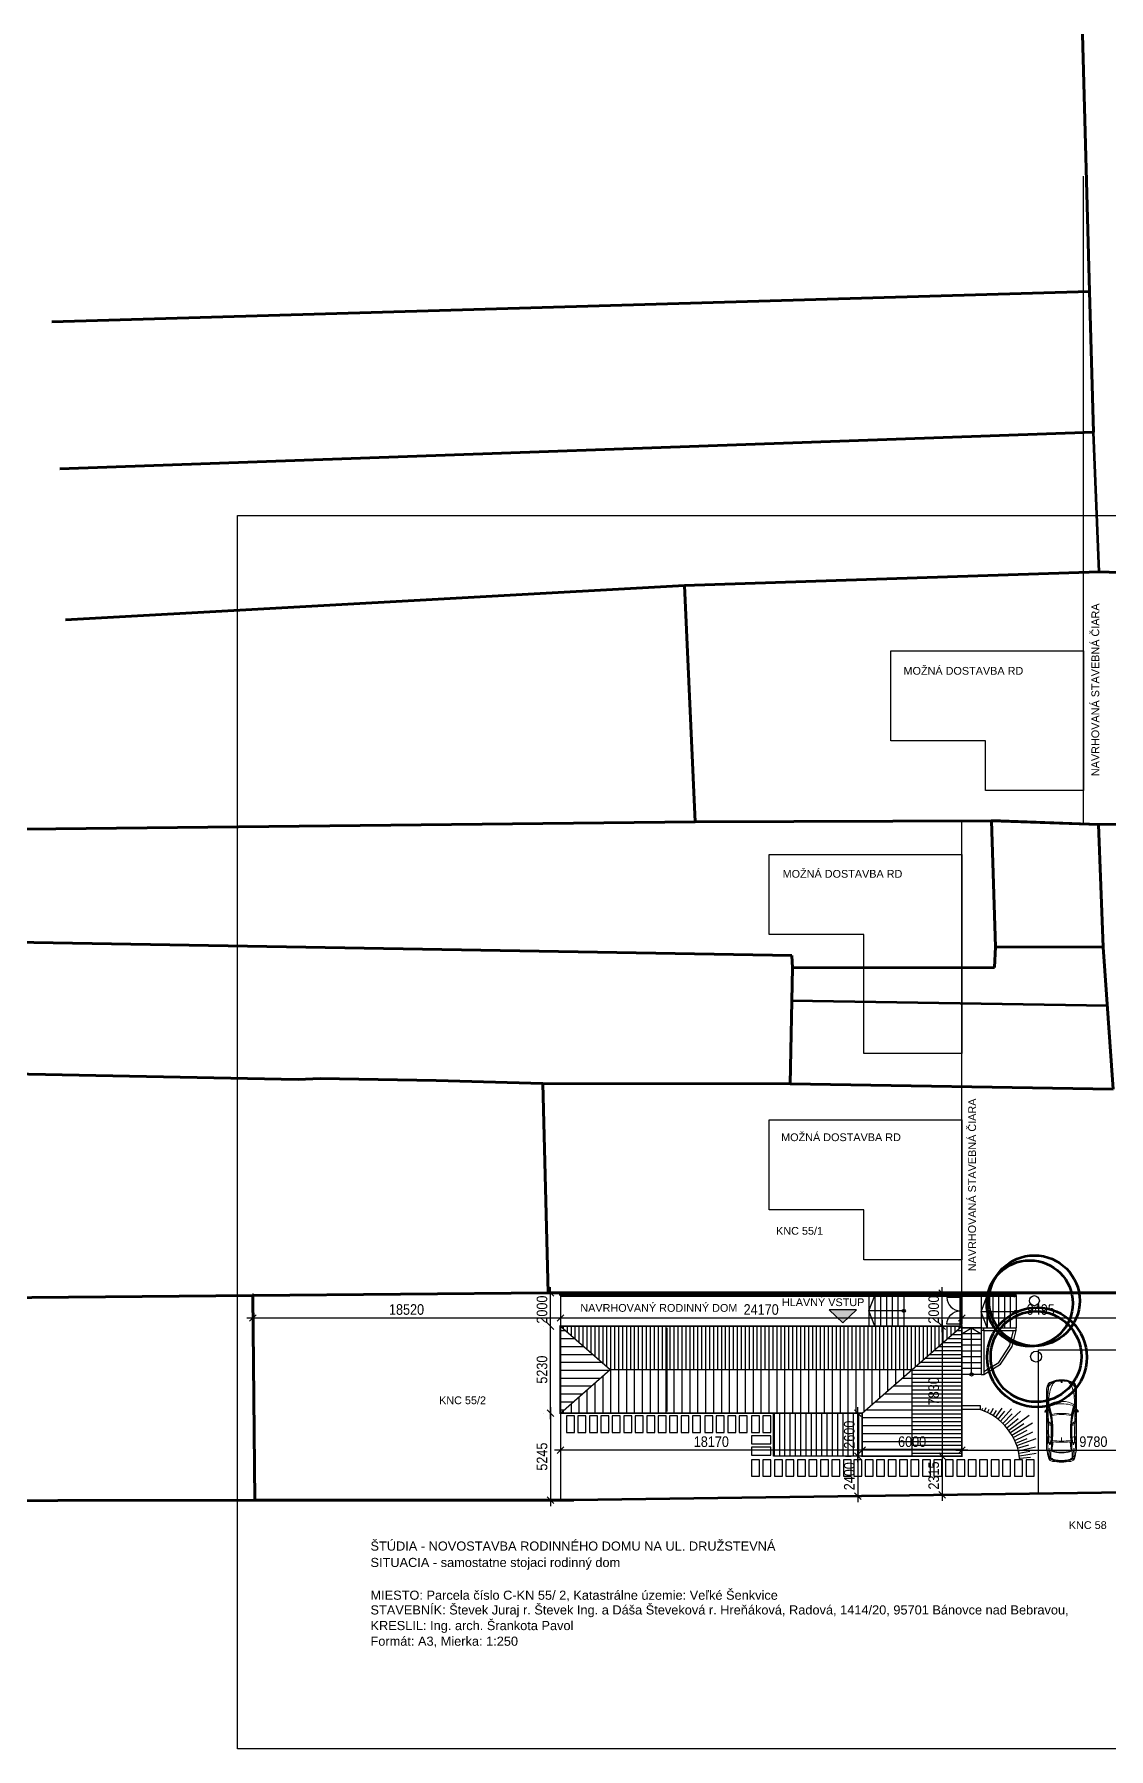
# Model space of a CAD drawing. Header units: millimetres. Extents: x 465413 to 965836, y 2516576 to 3795663.
# Drawn here: x 829211 to 893880, y 2516576 to 2619787 of the extents above; entities that cross this region are included whole.
import ezdxf
from ezdxf.lldxf.tags import DXFTag

# ---------------------------------------------------------------- set-up
doc = ezdxf.new("R2010")
doc.units = ezdxf.units.MM
for name, color, linetype in [('KOTY', 96, 'Continuous'), ('MUR-POH', 64, 'Continuous'), ('MUR_REZ', 3, 'Continuous'), ('TXT_50_MIESTN', 7, 'Continuous')]:
    doc.layers.add(name, color=color, linetype=linetype)
doc.layers.add('P', color=250, linetype='Continuous', lineweight=100)
doc.layers.add('Srafy', color=8, linetype='Continuous', lineweight=5)
doc.styles.add('ARIAL', font='arial.ttf', dxfattribs={"height": 250})
doc.styles.add('ROMANS', font='arial.ttf', dxfattribs={"width": 0.85})
tags = doc.linetypes.add('DASHED', pattern=[0.75, 0.5, -0.25]).pattern_tags.tags
tags[6:7] = [DXFTag(74, 4), DXFTag(75, 0), DXFTag(340, '0'), DXFTag(46, 1.0), DXFTag(50, 0.0), DXFTag(44, 0.0), DXFTag(45, 0.0)]
tags[4:5] = [DXFTag(74, 4), DXFTag(75, 0), DXFTag(340, '0'), DXFTag(46, 1.0), DXFTag(50, 0.0), DXFTag(44, 0.0), DXFTag(45, 0.0)]
doc.dimstyles.new('PAJO1-studia', dxfattribs={"dimtxt": 160, "dimasz": 100, "dimexe": 100, "dimexo": 250, "dimgap": 45, "dimtad": 1, "dimdec": 0, "dimrnd": 5, "dimtxsty": 'ROMANS', "dimblk": 'OBLIQUE', "dimcen": 200, "dimdle": 90, "dimadec": 0, "dimazin": 0, "dimtfac": 1, "dimtdec": 0, "dimtmove": 1, "dimatfit": 3, "dimfxl": 1, "dimarcsym": 0})

# ---------------------------------------------------------------- blocks, each defined once
blk = doc.blocks.new('bmw plan')
at = {"layer": 'Srafy'}
h = blk.add_hatch(dxfattribs=at)
h.set_pattern_fill('ANSI31', color=256, scale=5, angle=135, style=0)
h.set_pattern_definition([(180, (909113.534, 2991635.811), (-3e-15, 15.875), [])])
h.paths.add_polyline_path([(916262, 2989517), (916301, 2989810, 0.4577767), (916282, 2989831, 0.0232995), (916262, 2989788, 0.0473252), (916229, 2989472, 0.2667401)])
h = blk.add_hatch(dxfattribs=at)
h.set_pattern_fill('ANSI31', color=256, scale=5, angle=135, style=0)
h.set_pattern_definition([(180, (909113.534, 2987276.192), (-3e-15, -15.875), [])])
h.paths.add_polyline_path([(916301, 2989102), (916262, 2989395, 0.2667401), (916229, 2989440, 0.0473252), (916262, 2989124, 0.0232995), (916282, 2989081, 0.4577767)])
h = blk.add_hatch(color=256, dxfattribs=at)
h.paths.add_polyline_path([(916361, 2989426), (916361, 2989456), (916331, 2989456, 0.4142136)])
h.paths.add_polyline_path([(916391, 2989456, 0.4142136), (916361, 2989486), (916361, 2989456)])
for p, q in [((918750, 2990248), (918881, 2990076)), ((918980, 2990077), (918940, 2990245)), ((919647, 2990233), (919686, 2990083)), ((919664, 2990233), (919703, 2990084)), ((920851, 2990270), (920871, 2990229)), ((916327, 2989456), (916395, 2989456)), ((916361, 2989490), (916361, 2989422)), ((919894, 2989456), (919716, 2989456)), ((918750, 2988664), (918881, 2988836)), ((918980, 2988835), (918940, 2988667)), ((919647, 2988679), (919686, 2988829)), ((919664, 2988679), (919703, 2988828)), ((920851, 2988642), (920871, 2988683))]:
    blk.add_line(p, q, dxfattribs=at)
at = {"layer": 'Srafy', "flags": 128}
for points in [[(916777, 2990359, 0.1084175), (916484, 2990274, 0.1823754), (916398, 2990175), (916262, 2989788, 0.0497867), (916229, 2989456, 3.4044996)], [(916262, 2989788, -0.0856694), (916357, 2989934, 0.0389013), (916446, 2990046, -0.07753), (916573, 2990183, -0.1625173), (916753, 2990248), (917469, 2990297, -0.1732024), (917658, 2990244), (917720, 2990199)], [(916289, 2989842, 0.3477222), (916316, 2989844, -0.0145011), (916428, 2989939, -0.0751975), (916646, 2990066, -0.051161), (917088, 2990191, -0.039104), (917534, 2990233), (917756, 2990242, -0.0931964), (917803, 2990235, 14.044846)], [(916324, 2989895), (916412, 2990106, 0.0783984), (916420, 2990139, -0.1209831), (916436, 2990184, -0.1654972), (916535, 2990264, -0.0768534), (916666, 2990290, -0.8195791), (916673, 2990263, 0.12078), (916552, 2990166, -8.7351121)], [(916419, 2990008), (916537, 2990193, -0.1244726), (916666, 2990290, -4.6057459)], [(916677, 2990266, -0.0359361), (917226, 2990318)], [(917546, 2989456), (917546, 2989521, -0.1637013), (917720, 2990199, -0.3762555), (917756, 2990209), (918388, 2990052, 0.06399), (918316, 2989456, -3.405281)], [(917690, 2989456), (917690, 2989600, -0.0725805), (917762, 2990097, -0.231108), (917816, 2990155, -0.1448247), (917886, 2990161), (918292, 2990055, -0.3460639), (918318, 2990020, 0.0568637), (918253, 2989456, -4.9586446)], [(917885, 2990251, -0.0761532), (917843, 2990247, 0.1628771), (917803, 2990235, -12.3982112)], [(917803, 2990235), (918401, 2990089, 0.0364588), (918695, 2990040, 0.0307228), (919390, 2990017, 0.0211518), (920517, 2990097, 5.7944237)], [(917843, 2990247), (918433, 2990114, 0.0646705), (918937, 2990067, 4.6181801)], [(917845, 2990256), (918436, 2990124, 0.0575261), (918881, 2990076, 0.0575261)], [(918036, 2990300), (918064, 2990289, 0.3491805), (918080, 2990294), (918181, 2990449, 0.4960996), (918176, 2990463, 0.2813058), (918092, 2990452), (917970, 2990305, -0.1595993), (917885, 2990251, -8.8265121)], [(918036, 2990300), (918010, 2990308, 0.2450594), (917992, 2990305, -4.8551066)], [(918168, 2990428, 0.4393726), (918102, 2990417), (918010, 2990308)], [(918036, 2990300, 0.7783985), (918036, 2990272, -0.2667802), (918106, 2990204, -11.6272233)], [(918108, 2990337), (918140, 2990337, -0.0041659), (918538, 2990343, -0.0041659)], [(920517, 2990097), (920003, 2990029, -0.0151443), (919717, 2989999, -0.0205245), (919200, 2989984, -0.0367325), (918388, 2990052, -3.2197201)], [(918537, 2990342, -0.1234136), (918605, 2990359), (918677, 2990362, -0.1690522), (918758, 2990342, -8.110958)], [(918758, 2990342, -0.2995218), (918701, 2990302, -0.0242278), (918603, 2990305, -0.2289998), (918537, 2990342, -2.4521238)], [(918720, 2990359), (920405, 2990359, -0.0910083), (920563, 2990330, 0.0636528), (920707, 2990295, -0.0679922), (920990, 2990225, -0.1138313), (921063, 2990174, -0.1461316), (921142, 2990008, -0.0306207), (921195, 2989456)], [(918757, 2990343, -0.0092871), (919645, 2990322)], [(918794, 2990359), (918810, 2990342, -0.2368775), (918836, 2990261), (918937, 2990067), (919539, 2990067, 0.0673239), (920051, 2990137, 0.6143941), (920064, 2990202), (920015, 2990239, -0.1287552), (919971, 2990306, 0.2601257), (919963, 2990313, -0.0041719), (919878, 2990359, -4.4057074)], [(918980, 2990077), (919539, 2990077, 0.0642636), (920026, 2990140, 0.0642636)], [(919645, 2990322, -0.1234136), (919713, 2990336), (919785, 2990336, -0.1690522), (919865, 2990312, -8.110958)], [(919865, 2990312, -0.2995218), (919806, 2990275, -0.0242278), (919708, 2990282, -0.2289998), (919645, 2990322, -2.4521238)], [(920115, 2990190, -0.5954483), (920100, 2990133, -0.0410097), (919666, 2990063, 43.3020124)], [(919865, 2990312, -0.0043783), (920283, 2990287, -0.0149317), (920871, 2990229, -0.1973432), (921003, 2990154), (921072, 2989977), (920986, 2990099, 0.2032777), (920835, 2990193, -0.3064395), (920785, 2990240)], [(919882, 2990014, -0.0380497), (919929, 2989456, -12.0035671)], [(920587, 2989456), (920587, 2989485, 0.0683336), (920518, 2989987, 0.3658259), (920460, 2990026, 0.0035306), (920009, 2989975, 0.3790713), (919967, 2989928, -0.0364825), (919987, 2989456, 2.4352309)], [(919987, 2990227), (920033, 2990184, -0.5429823), (920026, 2990140, -0.5645055)], [(920354, 2990197), (920860, 2990140, -0.1157313), (921010, 2990066, -4.148629)], [(920517, 2990097, -0.1053741), (920626, 2989456, -46.9091624)], [(920517, 2990097), (920935, 2990097, -0.1996539), (921010, 2990066, -5.8992134)], [(920935, 2990097, -0.2032798), (921088, 2989867, -0.051089), (921122, 2989456, -4.5761051)], [(921083, 2989456), (921083, 2989544, 0.0860403), (921007, 2989984, 0.0985523), (920945, 2990070, 0.3461932)], [(916282, 2989831, -0.4577767), (916301, 2989810), (916262, 2989517, -0.2667401), (916229, 2989472, -3.0441434)], [(916777, 2988553, -0.1084175), (916484, 2988638, -0.1823754), (916398, 2988737), (916262, 2989124, -0.0497867), (916229, 2989456, -3.4044996)], [(916282, 2989081, 0.4577767), (916301, 2989102), (916262, 2989395, 0.2667401), (916229, 2989440, 3.0441434)], [(916262, 2989124, 0.0856694), (916357, 2988978, -0.0389013), (916446, 2988866, 0.07753), (916573, 2988729, 0.1625173), (916753, 2988664), (917469, 2988615, 0.1732024), (917658, 2988668), (917720, 2988713)], [(916289, 2989070, -0.3477222), (916316, 2989068, 0.0145011), (916428, 2988973, 0.0751975), (916646, 2988846, 0.051161), (917088, 2988721, 0.039104), (917534, 2988679), (917756, 2988670, 0.0931964), (917803, 2988677, -14.044846)], [(916388, 2989969, 0.0794052), (916300, 2989456, 289.4994659)], [(916388, 2988943, -0.0794052), (916300, 2989456, -289.4994659)], [(916324, 2989017), (916412, 2988806, -0.0783984), (916420, 2988773, 0.1209831), (916436, 2988728, 0.1654972), (916535, 2988648, 0.0768534), (916666, 2988622, 0.8195791), (916673, 2988649, -0.12078), (916552, 2988746, 8.7351121)], [(917546, 2989456), (917546, 2989391, 0.1637013), (917720, 2988713, 0.3762555), (917756, 2988703), (918388, 2988860, -0.06399), (918316, 2989456, 3.405281)], [(917690, 2989456), (917690, 2989312, 0.0725805), (917762, 2988815, 0.231108), (917816, 2988757, 0.1448247), (917886, 2988751), (918292, 2988857, 0.3460639), (918318, 2988892, -0.0568637), (918253, 2989456, 4.9586446)], [(918720, 2988553), (920405, 2988553, 0.0910083), (920563, 2988582, -0.0636528), (920707, 2988617, 0.0679922), (920990, 2988687, 0.1138313), (921063, 2988738, 0.1461316), (921142, 2988904, 0.0306207), (921195, 2989456)], [(919882, 2988898, 0.0380497), (919929, 2989456, 12.0035671)], [(920587, 2989456), (920587, 2989427, -0.0683336), (920518, 2988925, -0.3658259), (920460, 2988886, -0.0035306), (920009, 2988937, -0.3790713), (919967, 2988984, 0.0364825), (919987, 2989456, -2.4352309)], [(920517, 2988815, 0.1053741), (920626, 2989456, 46.9091624)], [(920935, 2988815, 0.2032798), (921088, 2989046, 0.051089), (921122, 2989456, 4.5761051)], [(921083, 2989456), (921083, 2989368, -0.0860403), (921007, 2988928, -0.0985523), (920945, 2988842, -0.3461932)], [(921072, 2989977, -0.0837208), (921128, 2989650), (921128, 2989456)], [(921072, 2989977, -0.2170755), (921159, 2989889, -4.4855665)], [(921072, 2988935, 0.0837208), (921128, 2989262), (921128, 2989456)], [(921072, 2988935, 0.2170755), (921159, 2989023, 4.4855665)], [(916419, 2988904), (916537, 2988719, 0.1244726), (916666, 2988622, 4.6057459)], [(916677, 2988646, 0.0359361), (917226, 2988594)], [(917803, 2988677), (918401, 2988823, -0.0364588), (918695, 2988872, -0.0307228), (919390, 2988895, -0.0211518), (920517, 2988815, -5.7944237)], [(917885, 2988661, 0.0761532), (917843, 2988665, -0.1628771), (917803, 2988677, 12.3982112)], [(917843, 2988665), (918433, 2988798, -0.0646705), (918937, 2988845, -4.6181801)], [(917845, 2988656), (918436, 2988788, -0.0575261), (918881, 2988836, -0.0575261)], [(918036, 2988612), (918064, 2988623, -0.3491805), (918080, 2988618), (918181, 2988463, -0.4960996), (918176, 2988449, -0.2813058), (918092, 2988460), (917970, 2988607, 0.1595993), (917885, 2988661, 8.8265121)], [(918036, 2988612), (918010, 2988604, -0.2450594), (917992, 2988607, 4.8551066)], [(918168, 2988484, -0.4393726), (918102, 2988495), (918010, 2988604)], [(918036, 2988612, -0.7783985), (918036, 2988640, 0.2667802), (918106, 2988708, 11.6272233)], [(918108, 2988575), (918140, 2988575, 0.0041659), (918538, 2988569, 0.0041659)], [(920517, 2988815), (920003, 2988883, 0.0151443), (919717, 2988913, 0.0205245), (919200, 2988928, 0.0367325), (918388, 2988860, 3.2197201)], [(918758, 2988570, 0.2995218), (918701, 2988610, 0.0242278), (918603, 2988607, 0.2289998), (918537, 2988570, 2.4521238)], [(918537, 2988570, 0.1234136), (918605, 2988553), (918677, 2988550, 0.1690522), (918758, 2988570, 8.110958)], [(918757, 2988569, 0.0092871), (919645, 2988590)], [(918794, 2988553), (918810, 2988570, 0.2368775), (918836, 2988651), (918937, 2988845), (919539, 2988845, -0.0673239), (920051, 2988775, -0.6143941), (920064, 2988710), (920015, 2988673, 0.1287552), (919971, 2988606, -0.2601257), (919963, 2988599, 0.0041719), (919878, 2988553, 4.4057074)], [(918980, 2988835), (919539, 2988835, -0.0642636), (920026, 2988772, -0.0642636)], [(919865, 2988600, 0.2995218), (919806, 2988637, 0.0242278), (919708, 2988630, 0.2289998), (919645, 2988590, 2.4521238)], [(919645, 2988590, 0.1234136), (919713, 2988576), (919785, 2988576, 0.1690522), (919865, 2988600, 8.110958)], [(920115, 2988722, 0.5954483), (920100, 2988779, 0.0410097), (919666, 2988849, -43.3020124)], [(919865, 2988600, 0.0043783), (920283, 2988625, 0.0149317), (920871, 2988683, 0.1973432), (921003, 2988758), (921072, 2988935), (920986, 2988813, -0.2032777), (920835, 2988719, 0.3064395), (920785, 2988672)], [(919987, 2988685), (920033, 2988728, 0.5429823), (920026, 2988772, 0.5645055)], [(920354, 2988715), (920860, 2988772, 0.1157313), (921010, 2988846, 4.148629)], [(920517, 2988815), (920935, 2988815, 0.1996539), (921010, 2988846, 5.8992134)]]:
    blk.add_lwpolyline(points, format="xyb", dxfattribs=at)
for points in [[(916777, 2990359), (918014, 2990359)], [(917226, 2990318), (917994, 2990334)], [(917368, 2990263), (917788, 2990279), (917939, 2990277)], [(918030, 2990275), (920015, 2990239)], [(918064, 2990260), (919987, 2990227)], [(918123, 2990359), (918608, 2990359)], [(918701, 2990302), (918674, 2990336), (918544, 2990334)], [(919806, 2990275), (919781, 2990309), (919651, 2990314)], [(916777, 2988553), (918014, 2988553)], [(917226, 2988594), (917994, 2988578)], [(917368, 2988649), (917788, 2988633), (917939, 2988635)], [(918030, 2988637), (920015, 2988673)], [(918064, 2988652), (919987, 2988685)], [(918123, 2988553), (918608, 2988553)], [(918701, 2988610), (918674, 2988576), (918544, 2988578)], [(919806, 2988637), (919781, 2988603), (919651, 2988598)]]:
    blk.add_lwpolyline(points, dxfattribs=at)
at = {"layer": 'Srafy'}
for radius in [38.2, 29.7]:
    blk.add_circle((916361, 2989456), radius, dxfattribs=at)
blk = doc.blocks.new('_OBLIQUE')
at = {"color": 0, "linetype": 'ByBlock'}
blk.add_line((-0.5, -0.5), (0.5, 0.5), dxfattribs=at)
blk = doc.blocks.new('*D399')
at = {"layer": 'Defpoints', "color": 0}
for p in [(880075, 2544010), (883856, 2544010), (880075, 2542010)]:
    blk.add_point(p, dxfattribs=at)
at = {"layer": 'KOTY', "color": 0, "lineweight": -2}
for p, q in [((883856, 2541650), (883856, 2544370)), ((881075, 2544010), (884256, 2544010)), ((881075, 2542010), (884256, 2542010))]:
    blk.add_line(p, q, dxfattribs=at)
at = {"layer": 'KOTY', "color": 0, "lineweight": -2, "xscale": 400, "yscale": 400, "zscale": 400}
for p, rotation in [((883856, 2544010), 90), ((883856, 2542010), 270)]:
    blk.add_blockref('_OBLIQUE', p, dxfattribs=dict(at, rotation=rotation))
at = {"layer": 'KOTY', "color": 0, "insert": (883349, 2543010), "char_height": 640, "attachment_point": 5, "rotation": 90, "style": 'ROMANS'}
blk.add_mtext('2000', dxfattribs=at)
blk = doc.blocks.new('*D400')
at = {"layer": 'Defpoints', "color": 0}
for p in [(879047, 2534180), (878775, 2531780), (879080, 2531780)]:
    blk.add_point(p, dxfattribs=at)
at = {"layer": 'KOTY', "color": 0, "lineweight": -2}
for p, q in [((878047, 2534180), (878375, 2534180)), ((878775, 2534540), (878775, 2531420)), ((878080, 2531780), (878375, 2531780))]:
    blk.add_line(p, q, dxfattribs=at)
at = {"layer": 'KOTY', "color": 0, "lineweight": -2, "xscale": 400, "yscale": 400, "zscale": 400}
for p, rotation in [((878775, 2534180), 90), ((878775, 2531780), 270)]:
    blk.add_blockref('_OBLIQUE', p, dxfattribs=dict(at, rotation=rotation))
at = {"layer": 'KOTY', "color": 0, "insert": (878269, 2532980), "char_height": 640, "attachment_point": 5, "rotation": 90, "style": 'ROMANS'}
blk.add_mtext('2400', dxfattribs=at)
blk = doc.blocks.new('*D401')
at = {"layer": 'Defpoints', "color": 0}
for p in [(860877, 2536782), (860280, 2531536), (860879, 2531536)]:
    blk.add_point(p, dxfattribs=at)
at = {"layer": 'KOTY', "color": 0, "lineweight": -2}
for p, q in [((860280, 2537142), (860280, 2531176)), ((859877, 2536782), (859880, 2536782)), ((859879, 2531536), (859880, 2531536))]:
    blk.add_line(p, q, dxfattribs=at)
at = {"layer": 'KOTY', "color": 0, "lineweight": -2, "xscale": 400, "yscale": 400, "zscale": 400}
for p, rotation in [((860280, 2536782), 90), ((860280, 2531536), 270)]:
    blk.add_blockref('_OBLIQUE', p, dxfattribs=dict(at, rotation=rotation))
at = {"layer": 'KOTY', "color": 0, "insert": (859773, 2534159), "char_height": 640, "attachment_point": 5, "rotation": 90, "style": 'ROMANS'}
blk.add_mtext('5245', dxfattribs=at)
blk = doc.blocks.new('*D402')
at = {"layer": 'Defpoints', "color": 0}
for p in [(860280, 2542010), (860875, 2542010), (860877, 2536782)]:
    blk.add_point(p, dxfattribs=at)
at = {"layer": 'KOTY', "color": 0, "lineweight": -2}
for p, q in [((860280, 2536422), (860280, 2542370)), ((859875, 2542010), (859880, 2542010)), ((859877, 2536782), (859880, 2536782))]:
    blk.add_line(p, q, dxfattribs=at)
at = {"layer": 'KOTY', "color": 0, "lineweight": -2, "xscale": 400, "yscale": 400, "zscale": 400}
for p, rotation in [((860280, 2542010), 90), ((860280, 2536782), 270)]:
    blk.add_blockref('_OBLIQUE', p, dxfattribs=dict(at, rotation=rotation))
at = {"layer": 'KOTY', "color": 0, "insert": (859773, 2539396), "char_height": 640, "attachment_point": 5, "rotation": 90, "style": 'ROMANS'}
blk.add_mtext('5230', dxfattribs=at)
blk = doc.blocks.new('*D403')
at = {"layer": 'Defpoints', "color": 0}
for p in [(860280, 2544010), (860874, 2544010), (860875, 2542010)]:
    blk.add_point(p, dxfattribs=at)
at = {"layer": 'KOTY', "color": 0, "lineweight": -2}
for p, q in [((860280, 2541650), (860280, 2544370)), ((859874, 2544010), (859880, 2544010)), ((859875, 2542010), (859880, 2542010))]:
    blk.add_line(p, q, dxfattribs=at)
at = {"layer": 'KOTY', "color": 0, "lineweight": -2, "xscale": 400, "yscale": 400, "zscale": 400}
for p, rotation in [((860280, 2544010), 90), ((860280, 2542010), 270)]:
    blk.add_blockref('_OBLIQUE', p, dxfattribs=dict(at, rotation=rotation))
at = {"layer": 'KOTY', "color": 0, "insert": (859773, 2543010), "char_height": 640, "attachment_point": 5, "rotation": 90, "style": 'ROMANS'}
blk.add_mtext('2000', dxfattribs=at)
blk = doc.blocks.new('*D404')
at = {"layer": 'Defpoints', "color": 0}
for p in [(842357, 2544972), (860875, 2543131), (860875, 2542506)]:
    blk.add_point(p, dxfattribs=at)
at = {"layer": 'KOTY', "color": 0, "lineweight": -2}
for p, q in [((842357, 2543972), (842357, 2542106)), ((841997, 2542506), (861235, 2542506)), ((860875, 2542131), (860875, 2542106))]:
    blk.add_line(p, q, dxfattribs=at)
at = {"layer": 'KOTY', "color": 0, "lineweight": -2, "xscale": 400, "yscale": 400, "zscale": 400, "rotation": 180}
blk.add_blockref('_OBLIQUE', (842357, 2542506), dxfattribs=at)
at = {"layer": 'KOTY', "color": 0, "lineweight": -2, "xscale": 400, "yscale": 400, "zscale": 400}
blk.add_blockref('_OBLIQUE', (860875, 2542506), dxfattribs=at)
at = {"layer": 'KOTY', "color": 0, "insert": (851616, 2543013), "char_height": 640, "attachment_point": 5, "style": 'ROMANS'}
blk.add_mtext('18520', dxfattribs=at)
blk = doc.blocks.new('*D405')
at = {"layer": 'Defpoints', "color": 0}
for p in [(894826, 2534549), (894826, 2533991), (885047, 2533698)]:
    blk.add_point(p, dxfattribs=at)
at = {"layer": 'KOTY', "color": 0, "lineweight": -2}
for p, q in [((885047, 2534698), (885047, 2534949)), ((894826, 2534991), (894826, 2534949)), ((884687, 2534549), (895186, 2534549))]:
    blk.add_line(p, q, dxfattribs=at)
at = {"layer": 'KOTY', "color": 0, "lineweight": -2, "xscale": 400, "yscale": 400, "zscale": 400, "rotation": 180}
blk.add_blockref('_OBLIQUE', (885047, 2534549), dxfattribs=at)
at = {"layer": 'KOTY', "color": 0, "lineweight": -2, "xscale": 400, "yscale": 400, "zscale": 400}
blk.add_blockref('_OBLIQUE', (894826, 2534549), dxfattribs=at)
at = {"layer": 'KOTY', "color": 0, "insert": (892957, 2535056), "char_height": 640, "attachment_point": 5, "style": 'ROMANS'}
blk.add_mtext('9780', dxfattribs=at)
blk = doc.blocks.new('*D406')
at = {"layer": 'Defpoints', "color": 0}
for p in [(860875, 2543131), (885047, 2542506), (885047, 2542010)]:
    blk.add_point(p, dxfattribs=at)
at = {"layer": 'KOTY', "color": 0, "lineweight": -2}
for p, q in [((860515, 2542506), (885407, 2542506)), ((860875, 2542131), (860875, 2542106)), ((885047, 2543010), (885047, 2542906))]:
    blk.add_line(p, q, dxfattribs=at)
at = {"layer": 'KOTY', "color": 0, "lineweight": -2, "xscale": 400, "yscale": 400, "zscale": 400, "rotation": 180}
blk.add_blockref('_OBLIQUE', (860875, 2542506), dxfattribs=at)
at = {"layer": 'KOTY', "color": 0, "lineweight": -2, "xscale": 400, "yscale": 400, "zscale": 400}
blk.add_blockref('_OBLIQUE', (885047, 2542506), dxfattribs=at)
at = {"layer": 'KOTY', "color": 0, "insert": (872961, 2543013), "char_height": 640, "attachment_point": 5, "style": 'ROMANS'}
blk.add_mtext('24170', dxfattribs=at)
blk = doc.blocks.new('*D407')
at = {"layer": 'Defpoints', "color": 0}
for p in [(894540, 2544010), (894540, 2542506), (885047, 2542010)]:
    blk.add_point(p, dxfattribs=at)
at = {"layer": 'KOTY', "color": 0, "lineweight": -2}
for p, q in [((884687, 2542506), (894900, 2542506)), ((885047, 2543010), (885047, 2542906)), ((894540, 2543010), (894540, 2542106))]:
    blk.add_line(p, q, dxfattribs=at)
at = {"layer": 'KOTY', "color": 0, "lineweight": -2, "xscale": 400, "yscale": 400, "zscale": 400, "rotation": 180}
blk.add_blockref('_OBLIQUE', (885047, 2542506), dxfattribs=at)
at = {"layer": 'KOTY', "color": 0, "lineweight": -2, "xscale": 400, "yscale": 400, "zscale": 400}
blk.add_blockref('_OBLIQUE', (894540, 2542506), dxfattribs=at)
at = {"layer": 'KOTY', "color": 0, "insert": (889793, 2543013), "char_height": 640, "attachment_point": 5, "style": 'ROMANS'}
blk.add_mtext('9495', dxfattribs=at)
blk = doc.blocks.new('*D408')
at = {"layer": 'Defpoints', "color": 0}
for p in [(879047, 2534549), (879047, 2534520), (885047, 2533698)]:
    blk.add_point(p, dxfattribs=at)
at = {"layer": 'KOTY', "color": 0, "lineweight": -2}
for p, q in [((879047, 2535520), (879047, 2534949)), ((885047, 2534698), (885047, 2534949)), ((885407, 2534549), (878687, 2534549))]:
    blk.add_line(p, q, dxfattribs=at)
at = {"layer": 'KOTY', "color": 0, "lineweight": -2, "xscale": 400, "yscale": 400, "zscale": 400, "rotation": 180}
blk.add_blockref('_OBLIQUE', (879047, 2534549), dxfattribs=at)
at = {"layer": 'KOTY', "color": 0, "lineweight": -2, "xscale": 400, "yscale": 400, "zscale": 400}
blk.add_blockref('_OBLIQUE', (885047, 2534549), dxfattribs=at)
at = {"layer": 'KOTY', "color": 0, "insert": (882047, 2535056), "char_height": 640, "attachment_point": 5, "style": 'ROMANS'}
blk.add_mtext('6000', dxfattribs=at)
blk = doc.blocks.new('*D409')
at = {"layer": 'Defpoints', "color": 0}
for p in [(878775, 2536780), (879047, 2536780), (879047, 2534180)]:
    blk.add_point(p, dxfattribs=at)
at = {"layer": 'KOTY', "color": 0, "lineweight": -2}
for p, q in [((878775, 2533820), (878775, 2537140)), ((878047, 2536780), (878375, 2536780)), ((878047, 2534180), (878375, 2534180))]:
    blk.add_line(p, q, dxfattribs=at)
at = {"layer": 'KOTY', "color": 0, "lineweight": -2, "xscale": 400, "yscale": 400, "zscale": 400}
for p, rotation in [((878775, 2536780), 90), ((878775, 2534180), 270)]:
    blk.add_blockref('_OBLIQUE', p, dxfattribs=dict(at, rotation=rotation))
at = {"layer": 'KOTY', "color": 0, "insert": (878269, 2535480), "char_height": 640, "attachment_point": 5, "rotation": 90, "style": 'ROMANS'}
blk.add_mtext('2600', dxfattribs=at)
blk = doc.blocks.new('*D410')
at = {"layer": 'Defpoints', "color": 0}
for p in [(860877, 2536298), (860877, 2534549), (879047, 2534520)]:
    blk.add_point(p, dxfattribs=at)
at = {"layer": 'KOTY', "color": 0, "lineweight": -2}
for p, q in [((860877, 2535298), (860877, 2534149)), ((879047, 2535520), (879047, 2534949)), ((879407, 2534549), (860517, 2534549))]:
    blk.add_line(p, q, dxfattribs=at)
at = {"layer": 'KOTY', "color": 0, "lineweight": -2, "xscale": 400, "yscale": 400, "zscale": 400, "rotation": 180}
blk.add_blockref('_OBLIQUE', (860877, 2534549), dxfattribs=at)
at = {"layer": 'KOTY', "color": 0, "lineweight": -2, "xscale": 400, "yscale": 400, "zscale": 400}
blk.add_blockref('_OBLIQUE', (879047, 2534549), dxfattribs=at)
at = {"layer": 'KOTY', "color": 0, "insert": (869962, 2535056), "char_height": 640, "attachment_point": 5, "style": 'ROMANS'}
blk.add_mtext('18170', dxfattribs=at)
blk = doc.blocks.new('*D411')
at = {"layer": 'Defpoints', "color": 0}
for p in [(880075, 2542010), (883856, 2534180), (885047, 2534180)]:
    blk.add_point(p, dxfattribs=at)
at = {"layer": 'KOTY', "color": 0, "lineweight": -2}
for p, q in [((883856, 2542370), (883856, 2533820)), ((881075, 2542010), (884256, 2542010)), ((884047, 2534180), (883456, 2534180))]:
    blk.add_line(p, q, dxfattribs=at)
at = {"layer": 'KOTY', "color": 0, "lineweight": -2, "xscale": 400, "yscale": 400, "zscale": 400}
for p, rotation in [((883856, 2542010), 90), ((883856, 2534180), 270)]:
    blk.add_blockref('_OBLIQUE', p, dxfattribs=dict(at, rotation=rotation))
at = {"layer": 'KOTY', "color": 0, "insert": (883349, 2538095), "char_height": 640, "attachment_point": 5, "rotation": 90, "style": 'ROMANS'}
blk.add_mtext('7830', dxfattribs=at)
blk = doc.blocks.new('*D412')
at = {"layer": 'Defpoints', "color": 0}
for p in [(885047, 2534180), (883856, 2531865), (885079, 2531865)]:
    blk.add_point(p, dxfattribs=at)
at = {"layer": 'KOTY', "color": 0, "lineweight": -2}
for p, q in [((884047, 2534180), (883456, 2534180)), ((883856, 2534540), (883856, 2531505)), ((884079, 2531865), (883456, 2531865))]:
    blk.add_line(p, q, dxfattribs=at)
at = {"layer": 'KOTY', "color": 0, "lineweight": -2, "xscale": 400, "yscale": 400, "zscale": 400}
for p, rotation in [((883856, 2534180), 90), ((883856, 2531865), 270)]:
    blk.add_blockref('_OBLIQUE', p, dxfattribs=dict(at, rotation=rotation))
at = {"layer": 'KOTY', "color": 0, "insert": (883349, 2533022), "char_height": 640, "attachment_point": 5, "rotation": 90, "style": 'ROMANS'}
blk.add_mtext('2315', dxfattribs=at)

msp = doc.modelspace()

# ---------------------------------------------------------------- hatches: boundary and pattern name
at = {"layer": 'MUR-POH'}
msp.add_hatch(color=252, dxfattribs=at).paths.add_polyline_path([(877872.2, 2542209.3), (878690.2, 2542996.4), (877054.2, 2542996.4)])
h = msp.add_hatch(dxfattribs=at)
h.set_pattern_fill('ANSI31', color=252, scale=150, angle=-45, style=0)
h.set_pattern_definition([(-1e-14, (-6329.4, -0.09), (1e-13, 476.25), [])])
h.paths.add_polyline_path([(860874.3, 2536780), (863874.3, 2539395.2), (860874.3, 2542010.3)])
h = msp.add_hatch(dxfattribs=at)
h.set_pattern_fill('ANSI31', color=252, scale=75, angle=-135, style=0)
h.paths.add_polyline_path([(882046.8, 2539395.2), (885046.7, 2542010.3), (860874.3, 2542010.3), (863874.3, 2539395.2)])
h = msp.add_hatch(dxfattribs=at)
h.set_pattern_fill('ANSI31', color=252, scale=75, angle=-45, style=0)
h.paths.add_polyline_path([(885046.8, 2534180), (885046.8, 2541560.4), (885046.8, 2541560.4), (885046.8, 2541560.4), (885046.8, 2542010.3), (885046.7, 2542010.3), (882046.8, 2539395.2), (882046.8, 2534180)])
h.paths.add_polyline_path([(881046.6, 2534580), (881046.6, 2535553.5), (882990.4, 2535553.5), (882990.4, 2534580)], flags=9)
h.paths.add_polyline_path([(883825.3, 2537091.2), (882851.9, 2537091.2), (882851.9, 2539027.4), (883825.3, 2539027.4)], flags=24)
h = msp.add_hatch(dxfattribs=at)
h.set_pattern_fill('ANSI31', color=252, scale=150, angle=-135, style=0)
h.paths.add_polyline_path([(879046.8, 2536780.1), (882046.8, 2539395.2), (863874.3, 2539395.2), (860874.3, 2536780), (860874.3, 2536780)])
h = msp.add_hatch(dxfattribs=at)
h.set_pattern_fill('ANSI31', color=252, scale=150, angle=-45, style=0)
h.paths.add_polyline_path([(882046.8, 2534180), (882046.8, 2539395.2), (879046.8, 2536780.1), (879046.8, 2536780), (879046.8, 2536780), (879046.8, 2534180), (879046.8, 2534180)])
h.paths.add_polyline_path([(881046.6, 2534580), (881046.6, 2535553.5), (882990.4, 2535553.5), (882990.4, 2534580)], flags=9)
h = msp.add_hatch(dxfattribs=at)
h.set_pattern_fill('ANSI31', color=252, scale=100, angle=-135, style=0)
h.paths.add_polyline_path([(879046.8, 2534180), (879046.8, 2536780), (873696.8, 2536780), (873696.8, 2534180), (879046.8, 2534180)])

# ---------------------------------------------------------------- linework, layer by layer
at = {"layer": 'MUR-POH', "color": 252}
msp.add_line((884946.8, 2542135.4), (885046.8, 2542135.4), dxfattribs=at)
at = {"layer": 'MUR-POH', "color": 252, "flags": 128}
for points in [[(860874.3, 2544010.4), (860878.8, 2531535.9)], [(879446.8, 2543860.4), (879446.8, 2542010.4)], [(879796.8, 2542010.4), (879448, 2542935.4), (879796.8, 2543860.4)], [(879796.8, 2543860.4), (879796.8, 2542010.4)], [(880145.6, 2543860.4), (880145.6, 2542010.4)], [(880495.6, 2543860.4), (880495.6, 2542010.4)], [(880845.6, 2543860.4), (880845.6, 2542010.4)], [(881195.6, 2543860.4), (881195.6, 2542010.4)], [(881545.6, 2543860.4), (881545.6, 2542010.4)], [(881546.8, 2543860.4), (881546.8, 2542010.4)], [(884946.8, 2543860.4), (884946.8, 2542909.6)], [(884946.8, 2542909.6), (884946.8, 2543860.4)], [(884946.8, 2543860.4), (884946.8, 2542909.6)], [(884946.8, 2542909.6), (884946.8, 2543860.4)], [(884946.8, 2543735.4), (884946.8, 2543835.4)], [(884946.8, 2543735.4), (884946.8, 2543835.4)], [(884946.8, 2543735.4), (885046.8, 2543735.4)], [(885046.8, 2543735.4), (884946.8, 2543735.4)], [(884946.8, 2543735.4), (885046.8, 2543735.4)], [(884946.8, 2543735.4), (885046.8, 2543735.4)], [(885046.8, 2543735.4), (884946.8, 2543735.4)], [(884946.8, 2543735.4), (885046.8, 2543735.4)], [(885046.8, 2542909.6), (885046.8, 2543860.4)], [(885046.8, 2543860.4), (885046.8, 2542909.6)], [(885046.8, 2542909.6), (885046.8, 2543860.4)], [(885046.8, 2543860.4), (885046.8, 2542909.6)], [(885046.8, 2543735.4), (885046.8, 2543835.4)], [(885046.8, 2543735.4), (885046.8, 2543835.4)], [(885046.8, 2543735.4), (885046.8, 2543792.6)], [(885046.8, 2543735.4), (885046.8, 2543792.6)], [(886204.7, 2543860.4), (886204.7, 2541910.4)], [(886554.7, 2541910.4), (886204.7, 2542885.4), (886554.7, 2543860.4)], [(886553.5, 2543860.4), (886553.5, 2541910.4)], [(886554.7, 2543860.4), (886554.7, 2541910.4)], [(886903.5, 2543860.4), (886903.5, 2541910.4)], [(887253.5, 2543860.4), (887253.5, 2541910.4)], [(887603.5, 2543860.4), (887603.5, 2541910.4)], [(887953.5, 2543860.4), (887953.5, 2541910.4)], [(888205, 2543760.4), (888205, 2544010.4)], [(888303.5, 2543860.4), (888303.5, 2544010.4)], [(888303.5, 2543860.4), (888303.5, 2544010.4)], [(888304.7, 2543860.4), (888304.7, 2541910.4)], [(881548, 2542935.4), (879448, 2542935.4)], [(884946.8, 2542935.4), (884946.8, 2542135.4)], [(884946.8, 2542135.4), (884946.8, 2542935.4)], [(884946.8, 2542935.4), (884946.8, 2542135.4)], [(884946.8, 2542135.4), (884946.8, 2542935.4)], [(884946.8, 2542135.4), (885046.8, 2542135.4)], [(885046.8, 2542135.4), (884946.8, 2542135.4)], [(884946.8, 2542135.4), (885046.8, 2542135.4)], [(884946.8, 2542010.4), (884946.8, 2542135.4)], [(885046.8, 2542135.4), (885046.8, 2542935.4)], [(885046.8, 2542935.4), (885046.8, 2542135.4)], [(885046.8, 2542135.4), (885046.8, 2542935.4)], [(885046.8, 2542935.4), (885046.8, 2542135.4)], [(885046.8, 2542010.4), (885046.8, 2542135.4)], [(888304.7, 2542885.4), (886204.7, 2542885.4)], [(882046.8, 2539395.2), (885046.8, 2542010.4)], [(885046.8, 2541910.4), (888304.7, 2541910.4)], [(886204.7, 2541910.4), (885046.8, 2541910.4)], [(885046.8, 2541560.4), (885625.8, 2541910.4), (886204.7, 2541560.4)], [(886204.7, 2541560.4), (885046.8, 2541560.4)], [(886204.7, 2541211.6), (885046.8, 2541211.6)], [(885625.8, 2539108), (885625.8, 2541910.4)], [(886204.7, 2541910.4), (886204.7, 2539109.2)], [(886204.7, 2540861.6), (885046.8, 2540861.6)], [(886204.7, 2540511.6), (885046.8, 2540511.6)], [(886204.7, 2540161.6), (885046.8, 2540161.6)], [(863874.3, 2539395.2), (882046.8, 2539395.2)], [(879046.8, 2536780.1), (882046.8, 2539395.2)], [(882046.8, 2534180), (882046.8, 2539395.2)], [(886204.7, 2539811.6), (885046.8, 2539811.6)], [(886204.7, 2539810.4), (885046.8, 2539810.4)], [(886204.7, 2539461.6), (885046.8, 2539461.6)], [(886204.7, 2539460.4), (885046.8, 2539460.4)], [(886204.7, 2539109.2), (885046.8, 2539109.2)], [(879046.8, 2534180), (873696.8, 2534180), (873696.8, 2536780)], [(882046.8, 2534180), (879046.8, 2534180)]]:
    msp.add_lwpolyline(points, dxfattribs=at)
for points in [[(884946.8, 2543735.3), (884146.8, 2543735.3, 0.41421356), (884946.8, 2542935.3)], [(884946.8, 2543735.3), (884146.8, 2543735.3, 0.41421356), (884946.8, 2542935.3)], [(884946.8, 2542135.4), (884146.8, 2542135.4, -0.41421356), (884946.8, 2542935.4)], [(884946.8, 2542135.4), (884146.8, 2542135.4, -0.41421356), (884946.8, 2542935.4)]]:
    msp.add_lwpolyline(points, format="xyb", dxfattribs=at)
at = {"layer": 'MUR-POH', "color": 1}
msp.add_lwpolyline([(885046.8, 2543860.4), (888304.7, 2543860.4)], dxfattribs=at)
at = {"layer": 'MUR-POH', "color": 252, "flags": 128}
for points in [[(878690.2, 2542996.4), (877054.2, 2542996.4), (877872.2, 2542209.3)], [(885046.8, 2534180), (879046.8, 2534180), (879046.8, 2536780.1), (860874.3, 2536780), (860874.3, 2542010.3), (885046.8, 2542010.4)], [(861239.1, 2536621.7), (861239.1, 2535621.3), (861717.2, 2535621.3), (861717.2, 2536621.7)], [(861930.8, 2536621.7), (861930.8, 2535621.3), (862408.8, 2535621.3), (862408.8, 2536621.7)], [(862622.4, 2536621.7), (862622.4, 2535621.3), (863100.5, 2535621.3), (863100.5, 2536621.7)], [(863314, 2536621.7), (863314, 2535621.3), (863792.1, 2535621.3), (863792.1, 2536621.7)], [(864000, 2536621.7), (864000, 2535621.3), (864478, 2535621.3), (864478, 2536621.7)], [(864691.6, 2536621.7), (864691.6, 2535621.3), (865169.7, 2535621.3), (865169.7, 2536621.7)], [(865383.2, 2536621.7), (865383.2, 2535621.3), (865861.3, 2535621.3), (865861.3, 2536621.7)], [(866074.9, 2536621.7), (866074.9, 2535621.3), (866552.9, 2535621.3), (866552.9, 2536621.7)], [(866755.7, 2536621.7), (866755.7, 2535621.3), (867233.8, 2535621.3), (867233.8, 2536621.7)], [(867447.3, 2536621.7), (867447.3, 2535621.3), (867925.4, 2535621.3), (867925.4, 2536621.7)], [(868139, 2536621.7), (868139, 2535621.3), (868617.1, 2535621.3), (868617.1, 2536621.7)], [(868830.6, 2536621.7), (868830.6, 2535621.3), (869308.7, 2535621.3), (869308.7, 2536621.7)], [(869566.8, 2536621.7), (869566.8, 2535621.3), (870044.8, 2535621.3), (870044.8, 2536621.7)], [(870258.4, 2536621.7), (870258.4, 2535621.3), (870736.5, 2535621.3), (870736.5, 2536621.7)], [(870950, 2536621.7), (870950, 2535621.3), (871428.1, 2535621.3), (871428.1, 2536621.7)], [(871641.7, 2536621.7), (871641.7, 2535621.3), (872119.7, 2535621.3), (872119.7, 2536621.7)], [(872376.5, 2536621.7), (872376.5, 2535621.3), (872854.6, 2535621.3), (872854.6, 2536621.7)], [(873068.2, 2536621.7), (873068.2, 2535621.3), (873546.3, 2535621.3), (873546.3, 2536621.7)], [(872376.5, 2534933), (873537.3, 2534933), (873537.3, 2535411), (872376.5, 2535411)], [(872376.5, 2534241.3), (873537.3, 2534241.3), (873537.3, 2534719.4), (872376.5, 2534719.4)], [(872376.5, 2533975.2), (872376.5, 2532974.9), (872854.6, 2532974.9), (872854.6, 2533975.2)], [(873068.2, 2533975.2), (873068.2, 2532974.9), (873546.3, 2532974.9), (873546.3, 2533975.2)], [(873759.8, 2533975.2), (873759.8, 2532974.9), (874237.9, 2532974.9), (874237.9, 2533975.2)], [(874451.5, 2533975.2), (874451.5, 2532974.9), (874929.5, 2532974.9), (874929.5, 2533975.2)], [(875143.1, 2533975.2), (875143.1, 2532974.9), (875621.2, 2532974.9), (875621.2, 2533975.2)], [(875834.8, 2533975.2), (875834.8, 2532974.9), (876312.8, 2532974.9), (876312.8, 2533975.2)], [(876526.4, 2533975.2), (876526.4, 2532974.9), (877004.5, 2532974.9), (877004.5, 2533975.2)], [(877218, 2533975.2), (877218, 2532974.9), (877696.1, 2532974.9), (877696.1, 2533975.2)], [(877909.7, 2533975.2), (877909.7, 2532974.9), (878387.7, 2532974.9), (878387.7, 2533975.2)], [(878533.6, 2533975.2), (878533.6, 2532974.9), (879011.6, 2532974.9), (879011.7, 2533975.2)], [(879219, 2533975.2), (879219, 2532974.9), (879697, 2532974.9), (879697, 2533975.2)], [(879910.6, 2533975.2), (879910.6, 2532974.9), (880388.7, 2532974.9), (880388.7, 2533975.2)], [(880602.2, 2533975.2), (880602.2, 2532974.9), (881080.3, 2532974.9), (881080.3, 2533975.2)], [(881293.9, 2533975.2), (881293.9, 2532974.9), (881771.9, 2532974.9), (881772, 2533975.2)], [(881974.7, 2533975.2), (881974.7, 2532974.9), (882452.8, 2532974.9), (882452.8, 2533975.2)], [(882666.4, 2533975.2), (882666.4, 2532974.9), (883144.4, 2532974.9), (883144.4, 2533975.2)], [(883358, 2533975.2), (883358, 2532974.9), (883836.1, 2532974.9), (883836.1, 2533975.2)], [(884049.6, 2533975.2), (884049.6, 2532974.9), (884527.7, 2532974.9), (884527.7, 2533975.2)], [(884745.3, 2533975.2), (884745.3, 2532974.9), (885223.4, 2532974.9), (885223.4, 2533975.2)], [(885417.8, 2533975.2), (885417.8, 2532974.9), (885895.9, 2532974.9), (885895.9, 2533975.2)], [(886109.4, 2533975.2), (886109.4, 2532974.9), (886587.5, 2532974.9), (886587.5, 2533975.2)], [(886801.1, 2533975.2), (886801.1, 2532974.9), (887279.2, 2532974.9), (887279.2, 2533975.2)], [(887492.7, 2533975.2), (887492.7, 2532974.9), (887970.8, 2532974.9), (887970.8, 2533975.2)], [(888204.1, 2533975.2), (888204.1, 2532974.9), (888682.1, 2532974.9), (888682.1, 2533975.2)], [(888919.2, 2533975.2), (888919.2, 2532974.9), (889397.3, 2532974.9), (889397.3, 2533975.2)]]:
    msp.add_lwpolyline(points, close=True, dxfattribs=at)
at = {"layer": 'MUR-POH', "color": 252}
for points in [[(860874.3, 2542010.3), (863874.3, 2539395.2)], [(886354.7, 2541760.4), (886204.7, 2541760.4)], [(886354.7, 2541760.4), (886354.7, 2541910.4)], [(886354.7, 2539109.2), (887369.2, 2539723.7), (888076.2, 2540797.4), (888304.7, 2541760.4)], [(886354.7, 2541760.4), (886354.7, 2539109.2)], [(886354.7, 2541760.4), (888304.7, 2541760.4)], [(886354.7, 2539284.6), (887262.6, 2539834.4), (887936.4, 2540857.8), (888150.6, 2541760.4)], [(888304.7, 2541760.4), (888304.7, 2541910.4)], [(889650.2, 2540585.4), (890107.1, 2540586.1)], [(889650.2, 2531928.8), (889655.2, 2540585.4)], [(890107.1, 2540586.1), (894570.4, 2540592.7)], [(860874.3, 2536780), (863874.3, 2539395.2)], [(886204.7, 2539109.2), (886354.7, 2539109.2)], [(885046.8, 2537237.4), (886145.6, 2537237.4), (886145.6, 2536987.4), (885046.8, 2536987.4)], [(886250.7, 2536950.8), (886295.6, 2537073.7)], [(886412, 2536887.1), (886506.4, 2537109.8)], [(886577.2, 2536812.1), (886675.8, 2537015)], [(886752.2, 2536720.8), (886947.4, 2537070.6)], [(886919.8, 2536621), (887116.5, 2536931.4)], [(887072.8, 2536518.4), (887471.2, 2537079.7)], [(887362.6, 2536288.8), (888020.6, 2537034.5)], [(887223.5, 2536405.2), (887621.7, 2536906.6)], [(887504.3, 2536156.5), (888073.2, 2536733.5)], [(887624.8, 2536031.7), (888577.5, 2536906.6)], [(887745.4, 2535893.3), (888434.5, 2536462.5)], [(887861.9, 2535744.2), (889095.6, 2536655.8)], [(887959.5, 2535605.2), (888771, 2536146.1)], [(888054.9, 2535453.7), (889297.8, 2536193.1)], [(888136.8, 2535308.4), (888968.6, 2535751)], [(888221.2, 2535138.7), (889316.7, 2535647.5)], [(888292.1, 2534975.3), (888978, 2535252.4)], [(888347.7, 2534828.3), (889523.6, 2535243)], [(888398.3, 2534673.3), (889072.1, 2534876.1)], [(882046.8, 2534180), (885046.8, 2534180)], [(888445, 2534502.7), (889471.7, 2534756)], [(888476.9, 2534360.9), (889125.5, 2534492.6)], [(888503, 2534216.9), (889504.5, 2534377)], [(888524.3, 2534061.8), (889163.3, 2534134.8)]]:
    msp.add_lwpolyline(points, dxfattribs=at)
at = {"layer": 'MUR-POH', "color": 1}
for centre, radius in [((889405, 2543547.8), 302.4), ((889506.7, 2540180.1), 328.6)]:
    msp.add_circle(centre, radius, dxfattribs=at)
at = {"layer": 'MUR-POH', "color": 252}
for centre in [(881548, 2542935.4), (888304.7, 2542885.4), (885625.8, 2539108)]:
    msp.add_circle(centre, 95.8, dxfattribs=at)
msp.add_arc((885046.9, 2533664.3), 3500, 5.096499, 71.70423, dxfattribs=at)
at = {"layer": 'MUR_REZ', "linetype": 'DASHED', "ltscale": 1000}
msp.add_line((867303.7, 2536880), (867303.7, 2541910.3), dxfattribs=at)
at = {"layer": 'MUR_REZ', "linetype": 'DASHED', "ltscale": 1000, "flags": 128}
for points in [[(892358.3, 2572252.2), (892358.3, 2611244.9)], [(885046.8, 2543860.4), (885046.8, 2572430.3)]]:
    msp.add_lwpolyline(points, dxfattribs=at)
at = {"layer": 'MUR_REZ', "color": 6}
msp.add_lwpolyline([(841447.1, 2590825.9), (946447.1, 2590825.9), (946447.1, 2516575.9), (841447.1, 2516575.9)], close=True, dxfattribs=at)
at = {"layer": 'MUR_REZ', "color": 1, "linetype": 'DASHED', "ltscale": 1000, "flags": 128}
for points in [[(892370.1, 2574251.8), (886470.1, 2574251.8), (886470.1, 2577251.8), (880761.5, 2577251.8), (880761.5, 2582675), (892370.1, 2582675), (892370.1, 2574251.8)], [(885046.8, 2558433.9), (879146.8, 2558433.9), (879146.8, 2565596.6), (873438.2, 2565596.6), (873438.2, 2570408), (879146.8, 2570408), (879146.8, 2570408), (885046.8, 2570408), (885046.8, 2558433.9)], [(885046.8, 2546010.4), (879146.8, 2546010.4), (879146.8, 2549010.4), (873438.2, 2549010.4), (873438.2, 2554433.7), (885046.8, 2554433.7), (885046.8, 2546010.4)]]:
    msp.add_lwpolyline(points, dxfattribs=at)
at = {"layer": 'MUR_REZ', "flags": 128}
msp.add_lwpolyline([(885046.8, 2543860.4), (884646.8, 2543860.4)], dxfattribs=at)
at = {"layer": 'MUR_REZ', "const_width": 103, "flags": 128}
msp.add_lwpolyline([(860874.3, 2542010.3), (885046.8, 2542010.3), (885046.8, 2534180), (879046.8, 2534180), (879046.8, 2536780), (860874.3, 2536780)], close=True, dxfattribs=at)
at = {"layer": 'P', "color": 2, "linetype": 'Continuous'}
for p, q in [((892724.5, 2604306.7), (892294.6, 2619786.6)), ((892294.6, 2619786.6), (892724.5, 2604306.7)), ((830260.7, 2602468.5), (892724.5, 2604306.7)), ((892724.5, 2604306.7), (830260.7, 2602468.5)), ((892724.5, 2604306.7), (892973.5, 2595832.3)), ((892973.5, 2595832.3), (892724.5, 2604306.7)), ((830756.5, 2593624.6), (892973.5, 2595832.3)), ((892973.5, 2595832.3), (830756.5, 2593624.6)), ((831098.5, 2584544.2), (868343.8, 2586596.1)), ((868343.8, 2586596.1), (831098.5, 2584544.2)), ((868343.8, 2586596.1), (893314.8, 2587419.7)), ((893314.8, 2587419.7), (868343.8, 2586596.1)), ((868983.1, 2572369.6), (868343.8, 2586596.1)), ((868343.8, 2586596.1), (868983.1, 2572369.6)), ((893314.8, 2587419.7), (897310.8, 2587305.1)), ((897310.8, 2587305.1), (893314.8, 2587419.7)), ((822003.6, 2571855), (868983.1, 2572369.6)), ((868983.1, 2572369.6), (822003.6, 2571855)), ((868983.1, 2572369.6), (886820.8, 2572437)), ((886820.8, 2572437), (868983.1, 2572369.6)), ((887074.1, 2564856.4), (886820.8, 2572437)), ((886820.8, 2572437), (887074.1, 2564856.4)), ((886820.8, 2572437), (893266.8, 2572221.9)), ((893266.8, 2572221.9), (886820.8, 2572437)), ((893266.8, 2572222), (886821.2, 2572449.6)), ((893266.8, 2572221.9), (897314.1, 2572230.6)), ((897314.1, 2572230.6), (893266.8, 2572221.9)), ((897314.1, 2572222.8), (893266.8, 2572222)), ((893545.7, 2564836.5), (893266.8, 2572222)), ((893266.8, 2572222), (893545.7, 2564836.5)), ((893266.8, 2572222), (893531.2, 2564835.9)), ((822538.5, 2565219.7), (874804.4, 2564321.5)), ((874804.4, 2564321.5), (822538.5, 2565219.7)), ((822538.5, 2565219.6), (874804.4, 2564321.4)), ((874804.4, 2564321.4), (822538.5, 2565219.6)), ((886998.2, 2563603.1), (887074.1, 2564856.4)), ((887074.1, 2564856.4), (886998.2, 2563603.1)), ((887074.1, 2564856.4), (893545.7, 2564836.5)), ((893545.7, 2564836.5), (887074.1, 2564856.4)), ((893545.7, 2564836.5), (894154.2, 2556290.5)), ((894154.2, 2556290.5), (893545.7, 2564836.5)), ((874804.4, 2564321.5), (874846.2, 2563592.2)), ((874846.2, 2563592.2), (874804.4, 2564321.5)), ((874708.6, 2556596.7), (874846.2, 2563592.2)), ((874846.2, 2563592.2), (874708.6, 2556596.7)), ((874846.2, 2563592.2), (886998.2, 2563603.1)), ((886998.2, 2563603.1), (874846.2, 2563592.2)), ((893797.7, 2561296.8), (874787.3, 2561596.1)), ((822699.7, 2557310.2), (845093.6, 2556857.8)), ((845093.6, 2556857.8), (822699.7, 2557310.2)), ((845093.6, 2556857.8), (846413.5, 2556915.5)), ((846413.5, 2556915.5), (845093.6, 2556857.8)), ((846413.5, 2556915.5), (853398.7, 2556793.3)), ((853398.7, 2556793.3), (846413.5, 2556915.5)), ((853398.7, 2556793.3), (859813.9, 2556624.4)), ((859813.9, 2556624.4), (853398.7, 2556793.3)), ((859813.9, 2556624.4), (860133.3, 2544010.4)), ((860133.3, 2544010.4), (859813.9, 2556624.4)), ((859813.9, 2556624.4), (874708.6, 2556596.7)), ((874708.6, 2556596.7), (859813.9, 2556624.4)), ((874708.6, 2556596.7), (894154.2, 2556290.5)), ((894154.2, 2556290.5), (874708.6, 2556596.7)), ((823097.1, 2543679.4), (842357.4, 2543850.7)), ((842357.4, 2543850.7), (823097.1, 2543679.4)), ((842357.4, 2543850.7), (860133.3, 2544010.4)), ((860133.3, 2544010.4), (842357.4, 2543850.7)), ((842481.4, 2531529.3), (842357.4, 2543850.7)), ((842357.4, 2543850.7), (842481.4, 2531529.3)), ((860133.3, 2544010.4), (894540.2, 2544010.4)), ((894540.2, 2544010.4), (860133.3, 2544010.4)), ((830622.1, 2531513.5), (823287.8, 2531491.5)), ((823287.8, 2531491.5), (830622.1, 2531513.5)), ((842481.4, 2531529.3), (830622.1, 2531513.5)), ((830622.1, 2531513.5), (842481.4, 2531529.3)), ((861695.6, 2531536.2), (842481.4, 2531529.3)), ((842481.4, 2531529.3), (861695.6, 2531536.2))]:
    msp.add_line(p, q, dxfattribs=at)
at = {"layer": 'P', "color": 2, "linetype": 'Continuous', "flags": 128}
for points in [[(893314.8, 2587419.7), (892973.5, 2595832.3)], [(894900.2, 2532002.5), (861695.6, 2531536.2), (842481.4, 2531529.3), (842357.4, 2543850.7), (860133.3, 2544010.4), (894540.2, 2544010.4), (894900.2, 2532002.5)]]:
    msp.add_lwpolyline(points, dxfattribs=at)
at = {"layer": 'P', "color": 1, "linetype": 'Continuous'}
msp.add_lwpolyline([(894900.2, 2532002.5), (861695.6, 2531536.2), (842481.4, 2531529.3), (842357.4, 2543850.7), (860133.3, 2544010.4), (894540.2, 2544010.4), (894900.2, 2532002.5)], dxfattribs=at)
at = {"layer": 'P', "color": 252, "linetype": 'Continuous', "flags": 128}
for points in [[(860874.3, 2543860.4), (860874.3, 2544010.4)], [(860874.3, 2543860.4), (888303.5, 2543860.4)]]:
    msp.add_lwpolyline(points, dxfattribs=at)
at = {"layer": 'P', "color": 252, "linetype": 'Continuous'}
for centre, radius in [((889405, 2543547.8), 2729.6), ((889127.1, 2543389), 2587.6), ((889564.2, 2540139.2), 2996.1), ((889506.7, 2540180.1), 2729.6)]:
    msp.add_circle(centre, radius, dxfattribs=at)

# ---------------------------------------------------------------- block references
at = {"layer": 'MUR-POH', "color": 1, "rotation": 270}
msp.add_blockref('bmw plan', (-2098411.5, 3455018.2), dxfattribs=at)

# ---------------------------------------------------------------- texts
at = {"layer": 'TXT_50_MIESTN', "style": 'ARIAL'}
for p in [(893307.9, 2575127.1), (885890.4, 2545321.2)]:
    msp.add_text('NAVRHOVANÁ STAVEBNÁ ČIARA', height=466.667, rotation=90, dxfattribs=at).set_placement(p)
for s, height, p in [('MOŽNÁ DOSTAVBA RD', 466.667, (881529.7, 2581233.2)), ('MOŽNÁ DOSTAVBA RD', 466.667, (874253.4, 2569010.8)), ('MOŽNÁ DOSTAVBA RD', 466.667, (874163.7, 2553153)), ('KNC 55/1', 466.67, (873859.5, 2547518.5)), ('NAVRHOVANÝ RODINNÝ DOM', 466.667, (862077.4, 2542879.7)), ('HLAVNÝ VSTUP', 466.667, (874210.3, 2543221.2)), ('KNC 55/2', 466.67, (853573.9, 2537317.2)), ('KNC 58', 466.67, (891477.8, 2529803.7)), ('ŠTÚDIA - NOVOSTAVBA RODINNÉHO DOMU NA UL. DRUŽSTEVNÁ', 550, (849446.4, 2528500.8)), ('SITUACIA - samostatne stojaci rodinný dom ', 550, (849446.4, 2527514)), ('MIESTO: Parcela číslo C-KN 55/ 2, Katastrálne územie:^JVeľké Šenkvice', 550, (849446.4, 2525543.3)), ('STAVEBNÍK: Števek Juraj r. Števek Ing. a Dáša Števeková r. Hreňáková, Radová, 1414/20, 95701 Bánovce nad Bebravou,', 550, (849446.4, 2524657.1)), ('KRESLIL: Ing. arch. Šrankota Pavol', 550, (849446.4, 2523715.1)), ('Formát: A3, Mierka: 1:250', 550, (849446.4, 2522774.2))]:
    msp.add_text(s, height=height, dxfattribs=at).set_placement(p)

# ---------------------------------------------------------------- dimensions: what is measured, and where the dimension line sits
at = {"layer": 'KOTY'}
for base, p1, p2, picture, middle in [((860875, 2542506.4), (842357.4, 2544972.1), (860875, 2543131.1), '*D404', (851616.2, 2543013.1)), ((885046.8, 2542506.4), (860875, 2543131.1), (885046.8, 2542010.4), '*D406', (872960.9, 2543013.1)), ((894540.2, 2542506.4), (885046.8, 2542010.4), (894540.2, 2544010.4), '*D407', (889793.5, 2543013.1)), ((860876.9, 2534549.2), (879046.8, 2534519.6), (860876.9, 2536297.7), '*D410', (869961.8, 2535055.9)), ((879046.8, 2534549.2), (885046.8, 2533697.7), (879046.8, 2534519.6), '*D408', (882046.8, 2535055.9))]:
    dim = msp.add_linear_dim(base=base, p1=p1, p2=p2, dimstyle='PAJO1-studia', override={"dimscale": 4, "dimtmove": 0}, dxfattribs=at)
    dim.commit()
    dim.dimension.update_dxf_attribs({"geometry": picture, "text_midpoint": middle})
for base, p1, p2, picture, middle in [((860279.6, 2544010.4), (860875, 2542010.3), (860874.3, 2544010.4), '*D403', (859772.9, 2543010.4)), ((883856.2, 2544010.4), (880074.7, 2542010.4), (880074.7, 2544010.4), '*D399', (883349.5, 2543010.4)), ((860279.6, 2542010.3), (860876.9, 2536782.3), (860875, 2542010.3), '*D402', (859772.9, 2539396.3)), ((883856.2, 2534180), (880074.7, 2542010.4), (885046.8, 2534180), '*D411', (883349.5, 2538095.2)), ((860279.6, 2531535.9), (860876.9, 2536782.3), (860878.8, 2531535.9), '*D401', (859772.9, 2534159.1)), ((878775.4, 2536780), (879046.8, 2534180), (879046.8, 2536780), '*D409', (878268.7, 2535480)), ((878775.4, 2531780.3), (879046.8, 2534180), (879080.5, 2531780.3), '*D400', (878268.7, 2532980.2)), ((883856.2, 2531864.6), (885046.8, 2534180), (885079.3, 2531864.6), '*D412', (883349.5, 2533022.3))]:
    dim = msp.add_linear_dim(base=base, p1=p1, p2=p2, angle=90, dimstyle='PAJO1-studia', override={"dimscale": 4, "dimtmove": 0}, dxfattribs=at)
    dim.commit()
    dim.dimension.update_dxf_attribs({"geometry": picture, "text_midpoint": middle})
dim = msp.add_linear_dim(base=(894826.1, 2534549.2), p1=(885046.8, 2533697.7), p2=(894826.1, 2533990.9), dimstyle='PAJO1-studia', override={"dimscale": 4, "dimtmove": 0}, dxfattribs=at)
dim.commit()
dim.dimension.update_dxf_attribs({"geometry": '*D405', "text_midpoint": (892957.1, 2534549.2), "dimtype": 160})

doc.saveas('drawing.dxf')
